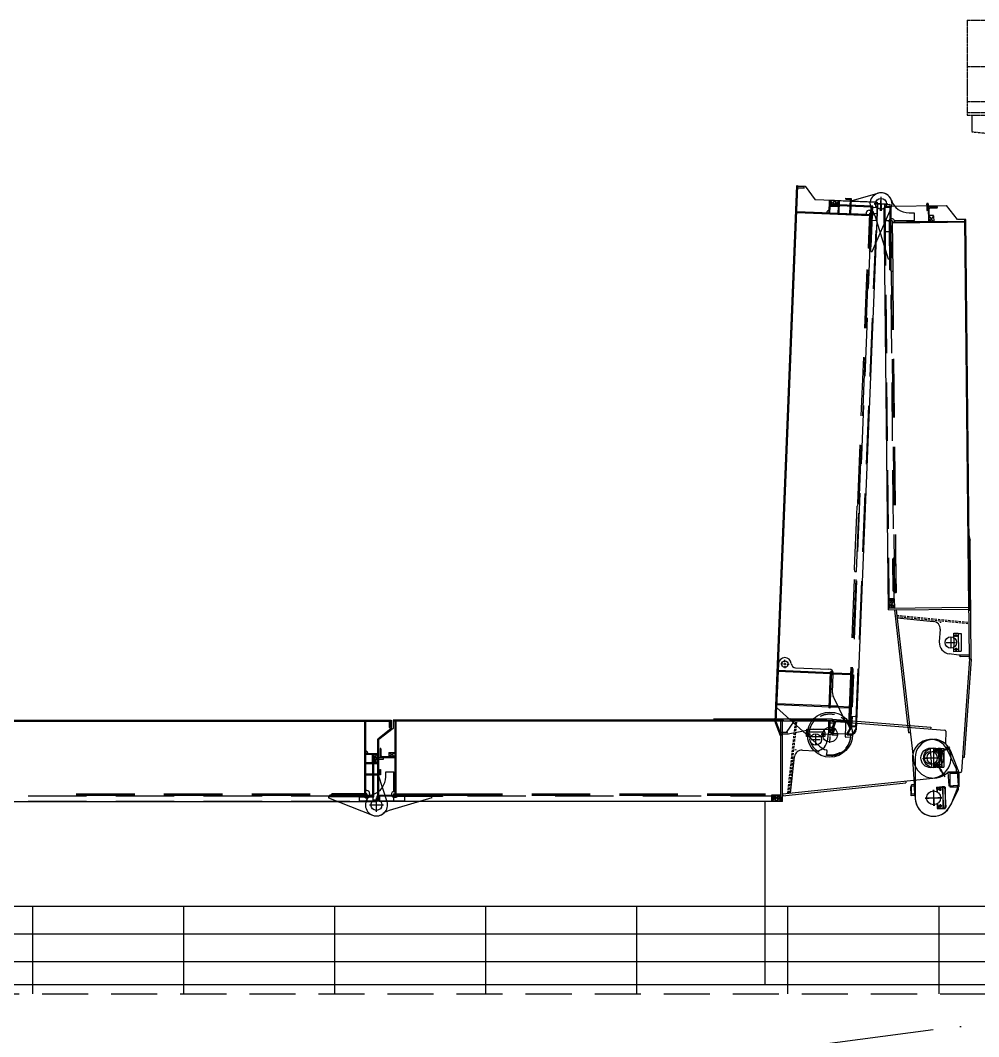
# Model space of a CAD drawing. Header units: millimetres. Extents: x -1838618 to -1600818, y -1770412 to -1553248.
# Drawn here: x -1784992 to -1774585, y -1648711 to -1637676 of the extents above; entities that cross this region are included whole.
import ezdxf

# ---------------------------------------------------------------- set-up
doc = ezdxf.new("R2010")
doc.units = ezdxf.units.MM
doc.header["$LTSCALE"] = 100
for name, pattern in [('$3$CENTER2', [28.575, 19.05, -3.175, 3.175, -3.175]), ('018SV$0$CENTER2', [28.575, 19.05, -3.175, 3.175, -3.175]), ('ACAD_ISO04W100', [30, 24, -3, 0, -3]), ('CENTER2', [28.575, 19.05, -3.175, 3.175, -3.175]), ('DASHED', [0.75, 0.5, -0.25]), ('DASHED2', [0.375, 0.25, -0.125]), ('P2-1 SIDE$0$DASHED2', [9.525, 6.35, -3.175]), ('P2-1 SIDE$0$PHANTOM', [63.5, 31.75, -6.35, 6.35, -6.35, 6.35, -6.35]), ('P2-2 SIDE$0$CENTER2', [28.575, 19.05, -3.175, 3.175, -3.175]), ('P2-2 SIDE$0$DASHED2', [9.525, 6.35, -3.175]), ('P2-2 SIDE$0$PHANTOM', [63.5, 31.75, -6.35, 6.35, -6.35, 6.35, -6.35]), ('PHANTOM', [2.5, 1.25, -0.25, 0.25, -0.25, 0.25, -0.25])]:
    doc.linetypes.add(name, pattern=pattern)
for name, color, linetype in [('$3$K1-CEN', 1, '$3$CENTER2'), ('018SV$0$K1-CEN', 1, '018SV$0$CENTER2'), ('bt', 7, 'Continuous'), ('K1-CEN', 1, 'CENTER2'), ('K1-DASH', 2, 'DASHED2'), ('K1-DIM', 1, 'Continuous'), ('P2-1 SIDE$0$HATCH', 42, 'Continuous'), ('P2-1 SIDE$0$K1-COMP_L', 140, 'P2-1 SIDE$0$PHANTOM'), ('P2-1 SIDE$0$K1-DASH', 2, 'P2-1 SIDE$0$DASHED2'), ('P2-1 SIDE$0$K1-DIM', 1, 'Continuous'), ('P2-2 SIDE$0$HATCH', 42, 'Continuous'), ('P2-2 SIDE$0$K1-CEN', 1, 'P2-2 SIDE$0$CENTER2'), ('P2-2 SIDE$0$K1-COMP_L', 140, 'P2-2 SIDE$0$PHANTOM'), ('P2-2 SIDE$0$K1-DASH', 2, 'P2-2 SIDE$0$DASHED2'), ('P2-2 SIDE$0$K1-DIM', 1, 'Continuous'), ('P2-2 SIDE$0$POSITION', 1, 'Continuous')]:
    doc.layers.add(name, color=color, linetype=linetype)
doc.layers.add('Phantom', color=7, linetype='PHANTOM', lineweight=25)

# ---------------------------------------------------------------- blocks, each defined once
blk = doc.blocks.new('A$C271625B8')
at = {"layer": 'Phantom', "color": 31, "ltscale": 0.02}
for p, q in [((2606, 10569), (2040, 10569)), ((2606, 10569), (2606, 9539)), ((2606, 10069), (2040, 10069)), ((2606, 9689), (2046, 9689)), ((2606, 9569), (-2594, 9569)), ((2606, 9539), (-2594, 9539)), ((2556, 9539), (2556, 9359)), ((2556, 9359), (1436, 9248))]:
    blk.add_line(p, q, dxfattribs=at)
blk = doc.blocks.new('A$C76446EFD')
at = {"layer": '$3$K1-CEN', "color": 136}
for p, q in [((10055, 8501), (10062, 8651)), ((10058, 8651), (10059, 8501)), ((10133, 8573), (9984, 8579)), ((9984, 8576), (10134, 8577)), ((4580, 1976), (4580, 2126)), ((4580, 1976), (4580, 2126)), ((4505, 2051), (4655, 2051)), ((4505, 2051), (4655, 2051))]:
    blk.add_line(p, q, dxfattribs=at)
at = {"color": 136}
for p, q in [((8909, 2950), (9146, 8774)), ((8919, 2950), (9156, 8773)), ((9146, 8774), (9156, 8773)), ((9156, 8773), (9236, 8770)), ((9236, 8770), (9345, 8620)), ((10004, 8594), (9345, 8620)), ((9727, 8609), (9721, 8470)), ((9729, 8470), (9735, 8608)), ((9735, 8608), (10025, 8692)), ((9500, 8506), (9499, 8476)), ((9791, 2867), (10023, 8573)), ((9931, 8506), (9951, 8506)), ((9949, 8476), (9952, 8541)), ((9952, 8541), (10015, 8538)), ((9962, 8060), (10168, 8528)), ((10139, 4167), (10094, 8532)), ((10114, 8552), (10769, 8559)), ((10890, 8405), (10769, 8559)), ((9334, 8486), (9934, 8461)), ((9334, 8486), (9334, 8476)), ((9334, 8476), (9933, 8451)), ((9469, 8477), (9499, 8476)), ((9729, 8470), (9899, 8463)), ((9899, 8478), (9899, 8463)), ((9934, 8476), (9919, 8097)), ((9948, 8446), (9933, 8076)), ((9934, 8476), (9949, 8476)), ((9949, 8476), (9934, 8096)), ((9937, 8476), (9949, 8476)), ((9947, 8060), (9963, 8449)), ((9949, 8476), (10019, 8473)), ((9949, 8461), (9964, 8460)), ((9964, 8460), (9949, 8110)), ((10140, 7977), (9998, 8437)), ((10165, 8392), (10095, 8392)), ((10145, 8392), (10146, 8362)), ((10185, 8413), (10165, 8412)), ((10180, 8393), (10165, 8392)), ((10171, 7844), (10165, 8392)), ((10180, 8393), (10186, 7845)), ((10420, 8395), (10205, 8393)), ((10205, 8393), (10206, 8378)), ((10363, 8479), (10420, 8480)), ((10420, 8395), (10406, 8380)), ((10420, 8480), (10420, 8395)), ((10580, 8446), (10581, 8382)), ((10627, 8449), (10583, 8449)), ((10630, 8446), (10631, 8382)), ((10970, 8406), (10890, 8405)), ((11013, 4196), (10970, 8406)), ((10980, 8406), (10970, 8406)), ((11024, 4166), (10980, 8406)), ((10156, 7859), (10151, 8377)), ((10166, 8377), (10151, 8377)), ((10155, 7977), (10151, 8349)), ((10166, 8342), (10169, 7992)), ((10781, 8384), (10181, 8378)), ((10781, 8374), (10181, 8368)), ((10406, 8380), (10206, 8378)), ((10628, 8379), (10584, 8379)), ((10781, 8384), (10781, 8374)), ((9934, 8096), (9919, 8097)), ((9947, 8060), (9933, 8076)), ((9935, 8111), (9949, 8110)), ((9947, 8060), (9962, 8060)), ((10140, 7977), (10155, 7977)), ((10155, 7977), (10169, 7992)), ((10156, 7859), (10171, 7859)), ((10171, 7859), (10156, 7859)), ((10171, 7844), (10186, 7845)), ((11007, 4968), (11005, 4968)), ((11007, 4968), (11005, 4968)), ((11007, 4966), (11005, 4966)), ((11005, 4966), (11007, 4966)), ((11019, 3636), (11005, 4966)), ((11007, 4968), (11015, 4973)), ((11007, 4968), (11013, 4971)), ((11007, 4966), (11015, 4961)), ((11015, 4961), (11026, 4926)), ((11039, 3635), (11026, 4926)), ((10188, 4722), (10203, 4723)), ((10203, 4723), (10188, 4722)), ((10191, 4372), (10188, 4722)), ((10207, 4358), (10203, 4738)), ((10203, 4738), (10218, 4738)), ((10218, 4738), (10222, 4358)), ((10191, 4372), (10206, 4373)), ((10206, 4373), (10191, 4372)), ((10207, 4358), (10222, 4358)), ((10138, 4187), (11013, 4196)), ((10207, 4288), (10144, 4287)), ((10155, 4279), (10188, 4279)), ((10200, 4269), (10200, 4198)), ((10208, 4188), (10207, 4288)), ((10139, 4167), (11014, 4176)), ((10224, 4168), (10204, 4166)), ((10204, 4166), (10357, 2832)), ((10224, 4168), (10411, 2536)), ((11014, 4166), (11024, 4166)), ((10234, 4080), (10628, 4042)), ((10705, 4035), (10699, 4035)), ((10705, 4035), (10704, 4027)), ((10700, 3958), (10692, 3821)), ((10904, 3675), (10799, 3690)), ((10919, 3675), (10904, 3675)), ((11019, 3676), (10919, 3675)), ((10919, 3660), (10919, 3675)), ((11019, 3661), (10919, 3660)), ((8945, 3582), (8925, 3108)), ((9132, 3540), (9493, 3525)), ((11019, 3636), (10932, 2412)), ((11039, 3634), (10963, 2565)), ((11019, 3636), (11039, 3635)), ((9532, 3268), (9541, 3473)), ((9541, 3485), (9731, 3477)), ((9541, 3473), (9731, 3465)), ((9732, 3492), (9715, 3089)), ((9747, 3492), (9730, 3088)), ((9732, 3492), (9747, 3492)), ((9746, 3465), (9761, 3464)), ((9761, 3464), (9746, 3115)), ((9542, 3221), (9668, 2960)), ((8925, 3108), (9390, 2688)), ((9590, 3121), (9716, 3116)), ((9596, 3109), (9716, 3104)), ((9731, 3115), (9746, 3115)), ((9532, 2981), (8240, 2981)), ((9530, 2961), (9532, 2981)), ((9532, 2981), (10600, 2894)), ((9730, 3088), (9715, 3089)), ((-1088, 2971), (4740, 2971)), ((-1088, 2961), (4740, 2961)), ((4740, 2881), (4595, 2766)), ((4760, 2881), (4605, 2761)), ((4740, 2971), (4740, 2961)), ((4740, 2961), (4740, 2881)), ((9000, 2971), (4760, 2971)), ((4760, 2971), (4760, 2961)), ((8970, 2961), (4760, 2961)), ((4760, 2961), (4760, 2881)), ((9530, 2961), (8200, 2961)), ((8919, 2950), (8909, 2950)), ((8919, 2950), (8910, 2946)), ((8910, 2946), (8964, 2804)), ((8919, 2950), (8973, 2808)), ((8970, 2086), (8970, 2961)), ((8990, 2086), (8990, 2961)), ((9000, 2961), (9000, 2971)), ((9331, 2874), (9049, 2820)), ((9511, 2867), (9331, 2874)), ((9490, 2961), (9490, 2861)), ((9497, 2934), (9495, 2895)), ((9527, 2888), (9500, 2889)), ((9505, 2961), (9505, 2861)), ((9530, 2961), (10753, 2862)), ((9673, 2791), (9678, 2912)), ((9723, 2912), (9711, 2913)), ((9723, 2912), (9793, 2909)), ((10600, 2894), (10598, 2874)), ((4450, 2771), (4450, 2171)), ((4460, 2771), (4450, 2771)), ((4460, 2771), (4460, 2171)), ((4595, 2106), (4595, 2766)), ((4605, 2106), (4605, 2761)), ((4780, 2771), (4780, 2171)), ((4780, 2771), (4790, 2771)), ((4790, 2771), (4790, 2171)), ((8973, 2808), (8964, 2804)), ((8968, 2823), (9049, 2820)), ((9490, 2846), (9473, 2741)), ((9505, 2861), (9490, 2861)), ((9490, 2861), (9490, 2846)), ((9515, 2834), (9516, 2862)), ((9520, 2828), (9739, 2820)), ((9726, 2784), (9678, 2786)), ((10377, 2834), (10357, 2832)), ((10762, 2852), (10761, 2722)), ((9128, 2651), (9127, 2645)), ((9128, 2651), (9136, 2650)), ((10628, 2663), (10678, 2667)), ((10628, 2663), (10631, 2624)), ((10665, 2662), (10715, 2662)), ((10665, 2662), (10665, 2623)), ((10678, 2667), (10705, 2668)), ((10678, 2667), (10692, 2467)), ((10705, 2668), (10718, 2469)), ((10715, 2662), (10715, 2462)), ((10715, 2662), (10742, 2662)), ((10742, 2662), (10742, 2462)), ((4457, 2636), (4457, 2606)), ((4487, 2606), (4457, 2606)), ((4713, 2618), (4713, 2574)), ((4716, 2621), (4780, 2621)), ((4716, 2571), (4780, 2571)), ((4783, 2618), (4783, 2574)), ((9077, 2180), (9120, 2574)), ((9205, 2646), (9341, 2636)), ((9472, 2643), (9467, 2596)), ((9472, 2590), (9523, 2588)), ((10400, 2547), (10430, 2113)), ((10430, 2562), (10430, 2127)), ((10874, 2445), (10782, 2645)), ((10895, 2427), (10817, 2633)), ((10963, 2565), (10943, 2567)), ((10639, 2502), (10642, 2464)), ((10642, 2464), (10692, 2467)), ((10665, 2501), (10665, 2462)), ((10665, 2462), (10715, 2462)), ((10692, 2467), (10718, 2469)), ((10715, 2462), (10742, 2462)), ((10874, 2445), (10876, 2415)), ((4599, 2384), (4460, 2384)), ((4460, 2376), (4460, 2206)), ((4460, 2376), (4598, 2376)), ((4598, 2376), (4694, 2089)), ((4680, 2411), (4765, 2411)), ((4680, 2355), (4680, 2411)), ((4765, 2411), (4765, 2196)), ((4765, 2411), (4780, 2396)), ((4780, 2396), (4780, 2196)), ((8990, 2171), (10623, 2342)), ((10786, 2408), (10876, 2415)), ((10786, 2408), (10886, 2415)), ((10786, 2408), (10796, 2259)), ((10922, 2402), (10793, 2402)), ((10805, 2397), (10805, 2247)), ((10805, 2397), (10895, 2397)), ((10805, 2397), (10905, 2397)), ((10886, 2415), (10896, 2266)), ((10895, 2427), (10895, 2397)), ((10905, 2397), (10905, 2247)), ((8992, 2151), (10327, 2291)), ((10325, 2311), (10327, 2291)), ((10421, 2253), (10381, 2250)), ((10388, 2150), (10381, 2250)), ((10430, 2267), (10390, 2267)), ((10390, 2167), (10390, 2267)), ((10428, 2153), (10421, 2253)), ((10430, 2167), (10430, 2267)), ((10662, 2245), (10722, 2249)), ((10662, 2245), (10665, 2194)), ((10670, 2242), (10730, 2242)), ((10670, 2242), (10670, 2191)), ((10722, 2249), (10749, 2251)), ((10722, 2249), (10738, 2019)), ((10722, 2249), (10738, 2019)), ((10730, 2242), (10757, 2242)), ((10730, 2242), (10730, 2012)), ((10730, 2242), (10730, 2012)), ((10749, 2251), (10764, 2021)), ((10757, 2242), (10757, 2012)), ((10796, 2259), (10896, 2266)), ((10796, 2259), (10886, 2265)), ((10805, 2247), (10895, 2247)), ((10805, 2247), (10905, 2247)), ((10895, 2217), (10810, 2041)), ((10888, 2235), (10816, 2053)), ((10886, 2265), (10888, 2235)), ((10895, 2247), (10895, 2217)), ((4060, 2141), (4075, 2156)), ((4060, 2141), (4060, 2126)), ((4060, 2141), (4449, 2141)), ((4060, 2126), (4536, 1939)), ((4445, 2156), (4075, 2156)), ((4095, 2156), (4095, 2171)), ((4475, 2171), (4095, 2171)), ((4475, 2156), (4095, 2156)), ((4110, 2156), (4110, 2141)), ((4460, 2141), (4110, 2141)), ((4475, 2206), (4460, 2206)), ((4460, 2156), (4460, 2141)), ((4475, 2171), (4475, 2156)), ((4475, 2168), (4475, 2156)), ((4475, 2156), (4475, 2086)), ((4475, 2156), (4540, 2156)), ((4505, 2176), (4505, 2156)), ((4540, 2156), (4540, 2093)), ((5180, 2126), (4719, 1989)), ((4745, 2176), (4745, 2156)), ((4765, 2196), (4780, 2196)), ((4765, 2171), (4765, 2156)), ((4765, 2171), (5313, 2171)), ((4765, 2156), (4765, 2086)), ((5313, 2156), (4765, 2156)), ((4765, 2136), (4795, 2136)), ((4780, 2156), (4780, 2141)), ((5298, 2141), (4780, 2141)), ((5180, 2141), (4808, 2141)), ((4815, 2156), (5165, 2156)), ((5180, 2141), (5165, 2156)), ((5180, 2126), (5180, 2141)), ((5298, 2141), (5298, 2156)), ((5298, 2156), (5298, 2141)), ((5313, 2156), (5313, 2171)), ((8970, 2156), (8870, 2156)), ((8870, 2156), (8870, 2093)), ((8878, 2104), (8878, 2137)), ((8889, 2148), (8959, 2148)), ((8990, 2171), (8992, 2151)), ((10428, 2153), (10388, 2150)), ((10430, 2167), (10390, 2167)), ((-1135, 2086), (4575, 2086)), ((8990, 2086), (4625, 2086)), ((10670, 2063), (10670, 2012)), ((10670, 2012), (10730, 2012)), ((10674, 2066), (10678, 2015)), ((10678, 2015), (10738, 2019)), ((10730, 2012), (10757, 2012)), ((10738, 2019), (10764, 2021))]:
    blk.add_line(p, q, dxfattribs=at)
for centre, radius in [((10059, 8576), 60), ((10059, 8576), 60), ((10817, 3814), 62.5), ((9015, 3580), 35), ((9015, 3580), 35), ((9504, 2814), 245), ((9504, 2814), 81), ((9350, 2761), 62.5), ((10600, 2561), 107), ((10630, 2562), 107), ((10655, 2640), 10), ((10600, 2561), 70.5), ((10630, 2562), 70.5), ((10690, 2637), 10), ((10665, 2490), 10), ((10690, 2487), 10), ((10694, 2222), 10), ((10700, 2217), 10), ((4580, 2051), 60), ((4580, 2051), 60), ((10630, 2127), 75.5), ((10630, 2127), 75.5), ((10700, 2037), 10), ((10706, 2042), 10)]:
    blk.add_circle(centre, radius, dxfattribs=at)
for centre, radius, start, end in [((10059, 8576), 120, 18.7955, 218.2005), ((10059, 8576), 120, 336.2613, 106.135), ((10361, 8679), 200, 198.7955, 270.5855), ((9499, 8476), 30, 87.6717, 177.6717), ((9929, 8477), 30, 87.6717, 177.6717), ((9949, 8476), 30, 267.6717, 87.6717), ((9807, 8378), 200, 17.0876, 38.2005), ((10003, 8574), 20, 357.6717, 87.6717), ((10114, 8532), 20, 90.5855, 180.5855), ((10165, 8392), 20, 90.5855, 180.5855), ((10185, 8393), 20, 0.5855, 90.5855), ((10583, 8446), 3, 90.5855, 180.5855), ((10627, 8446), 3, 0.5855, 90.5855), ((10166, 8362), 20, 180.5855, 270.5855), ((10584, 8382), 3, 180.5855, 270.5855), ((10628, 8382), 3, 270.5855, 0.5855), ((10155, 4290), 11, 196.4121, 270.5855), ((10189, 4268), 11, 0.5855, 90.5855), ((10211, 4198), 11, 180.5855, 254.7589), ((10621, 3963), 80, 356.6439, 84.4589), ((10817, 3814), 125, 176.6439, 261.5967), ((9015, 3580), 70, 4.8525, 177.6717), ((9134, 3590), 50, 184.8525, 267.6717), ((9491, 3475), 50, 357.6717, 87.6717), ((9632, 3264), 100, 177.6717, 205.7442), ((9500, 2894), 5, 177.6717, 267.6717), ((9578, 2916), 100, 357.6717, 25.7442), ((9511, 2862), 5, 357.6717, 87.6717), ((9520, 2833), 5, 177.6717, 267.6717), ((9504, 2814), 230, 288.0359, 351.0361), ((9678, 2791), 5, 177.6717, 267.6717), ((9726, 2779), 5, 351.0361, 87.6717), ((9741, 2870), 50, 267.6717, 357.6717), ((10600, 2561), 200, 24.6998, 183.9546), ((10630, 2562), 200, 20.7452, 180), ((10752, 2852), 10, 359.4844, 85.3595), ((9350, 2761), 125, 266.0584, 351.0111), ((9504, 2814), 170, 227.8926, 257.8773), ((10600, 2561), 220, 276.0451, 40.0929), ((10791, 2722), 30, 179.4844, 220.0929), ((4457, 2606), 30, 0, 90), ((4716, 2618), 3, 90, 180), ((4716, 2574), 3, 180, 270), ((4780, 2618), 3, 0, 90), ((4780, 2574), 3, 270, 0), ((9199, 2566), 80, 86.0584, 173.8734), ((9472, 2595), 5, 174.1441, 267.6717), ((9467, 2643), 5, 354.1441, 77.8773), ((9529, 2738), 150, 267.6717, 288.0359), ((10630, 2562), 220, 186.6306, 310.6784), ((4480, 2355), 200, 288.21, 0), ((10793, 2372), 30, 90.0699, 130.6784), ((10922, 2412), 10, 270.0699, 355.9451), ((4475, 2156), 30, 180, 0), ((4580, 2051), 120, 108.21, 307.615), ((4475, 2176), 30, 0, 90), ((4575, 2106), 20, 270, 0), ((4625, 2106), 20, 180, 270), ((4765, 2176), 20, 90, 180), ((4765, 2156), 20, 180, 270), ((4795, 2156), 20, 270, 0), ((8867, 2104), 11, 285.8266, 0), ((8889, 2137), 11, 90, 180), ((8959, 2159), 11, 270, 344.1734), ((10630, 2127), 200, 180, 334.3713), ((10630, 2127), 200, 183.9546, 338.3259), ((4580, 2051), 120, 248.5896, 18.4633), ((4775, 1798), 200, 106.502, 127.615)]:
    blk.add_arc(centre, radius, start, end, dxfattribs=at)
blk.add_open_spline([(11015, 4973), (11016, 4971), (11019, 4967), (11016, 4963), (11015, 4961)], degree=3, knots=[0, 0, 0, 0, 4.406257, 9.373025, 9.373025, 9.373025, 9.373025], dxfattribs=at)
at = {"layer": '018SV$0$K1-CEN', "color": 136, "ltscale": 0.1}
for p, q in [((10676, 2605), (10808, 2681)), ((10674, 2486), (10752, 2355))]:
    blk.add_line(p, q, dxfattribs=at)
at = {"layer": 'K1-CEN', "color": 136, "ltscale": 0.25}
for p, q in [((10594, 2655), (10606, 2467)), ((10630, 2656), (10630, 2468)), ((10510, 2555), (10690, 2567)), ((10540, 2562), (10720, 2562)), ((10624, 2215), (10636, 2039)), ((10630, 2215), (10630, 2039)), ((10540, 2121), (10720, 2133)), ((10540, 2127), (10720, 2127))]:
    blk.add_line(p, q, dxfattribs=at)
at = {"layer": 'K1-CEN', "color": 136}
for p, q in [((10656, 2625), (10654, 2655)), ((10690, 2622), (10690, 2652)), ((10639, 2639), (10670, 2641)), ((10675, 2637), (10705, 2637)), ((10650, 2489), (10680, 2491)), ((10666, 2475), (10664, 2506)), ((10675, 2487), (10705, 2487)), ((10690, 2472), (10690, 2502)), ((10678, 2221), (10709, 2223)), ((10685, 2217), (10715, 2217)), ((10693, 2237), (10695, 2206)), ((10700, 2232), (10700, 2202)), ((10685, 2037), (10715, 2037)), ((10691, 2041), (10721, 2043)), ((10700, 2022), (10700, 2052)), ((10707, 2027), (10705, 2057))]:
    blk.add_line(p, q, dxfattribs=at)
at = {"layer": 'K1-DASH', "color": 136}
for p, q in [((10230, 4111), (11015, 4035)), ((10232, 4096), (11015, 4020)), ((9047, 2177), (9131, 2961)), ((9062, 2179), (9146, 2961)), ((10690, 2618), (10778, 2669)), ((10695, 2610), (10782, 2661)), ((10774, 2676), (10784, 2681)), ((10786, 2654), (10774, 2676)), ((10786, 2654), (10797, 2660)), ((10680, 2467), (10732, 2380)), ((10688, 2472), (10739, 2385)), ((10725, 2376), (10746, 2389)), ((10725, 2376), (10731, 2366)), ((10746, 2389), (10752, 2379))]:
    blk.add_line(p, q, dxfattribs=at)
at = {"layer": 'K1-DIM', "color": 136}
for p, q in [((10165, 4279), (10149, 4283)), ((10149, 4281), (10149, 4283)), ((10149, 4270), (10155, 4272)), ((10150, 4197), (10156, 4194)), ((10152, 4277), (10155, 4276)), ((10165, 4279), (10189, 4279)), ((10168, 4267), (10178, 4269)), ((10168, 4199), (10178, 4198)), ((10189, 4279), (10200, 4270)), ((10190, 4259), (10190, 4250)), ((10190, 4206), (10190, 4216)), ((10200, 4198), (10190, 4187)), ((10200, 4270), (10200, 4198)), ((10166, 4187), (10150, 4184)), ((10150, 4185), (10150, 4184)), ((10153, 4189), (10156, 4190)), ((10190, 4187), (10166, 4187)), ((8878, 2114), (8874, 2098)), ((8876, 2098), (8874, 2098)), ((8878, 2138), (8888, 2148)), ((8878, 2114), (8878, 2138)), ((8880, 2101), (8881, 2104)), ((8888, 2097), (8885, 2104)), ((8888, 2148), (8960, 2148)), ((8890, 2116), (8888, 2126)), ((8898, 2138), (8907, 2138)), ((8951, 2138), (8941, 2138)), ((8958, 2116), (8960, 2126)), ((8960, 2148), (8970, 2138)), ((8960, 2097), (8963, 2104)), ((8968, 2101), (8967, 2104)), ((8970, 2138), (8970, 2114)), ((8970, 2114), (8973, 2098)), ((8972, 2098), (8973, 2098))]:
    blk.add_line(p, q, dxfattribs=at)
for centre, radius, start, end in [((10381, 4235), 236, 172.2848, 188.8862), ((10150, 4267), 3, 109.2732, 172.5207), ((10151, 4199), 3, 188.6503, 251.8978), ((10153, 4281), 4, 180.5855, 251.8978), ((10154, 4274), 2.5, 289.2732, 71.8978), ((10221, 4234), 65, 170.6573, 190.5137), ((10155, 4192), 2.5, 289.2732, 71.8978), ((10164, 4243), 7, 22.2754, 170.6573), ((10164, 4223), 7, 190.5137, 338.8956), ((10168, 4263), 4.42, 95.184, 264.7923), ((10169, 4204), 4.42, 96.3787, 265.987), ((10164, 4241), 17.5, 24.2256, 78.7577), ((10164, 4225), 17.5, 282.4133, 336.9454), ((10184, 4252), 15, 202.2754, 245.6172), ((10185, 4215), 15, 115.5539, 158.8956), ((10180, 4259), 10, 0.5855, 101.3405), ((10176, 4233), 5, 295.5539, 65.6172), ((10181, 4207), 9.36, 255.0154, 359.4291), ((10185, 4250), 5, 204.2256, 0.5855), ((10185, 4216), 5, 0.5855, 156.9454), ((10154, 4185), 4, 109.2732, 180.5855), ((8876, 2102), 4, 270, 341.3123), ((8883, 2103), 2.5, 18.6877, 161.3123), ((8898, 2128), 10, 90, 190.7549), ((8890, 2098), 3, 198.6877, 261.9352), ((8894, 2116), 4.42, 184.5985, 354.2068), ((8916, 2112), 17.5, 113.6401, 168.1722), ((8907, 2133), 5, 293.6401, 90), ((8914, 2112), 7, 111.6899, 260.0718), ((8906, 2132), 15, 291.6899, 335.0316), ((8924, 2169), 65, 260.0718, 279.9282), ((8924, 2124), 5, 24.9684, 155.0316), ((8942, 2132), 15, 204.9684, 248.3101), ((8934, 2112), 7, 279.9282, 68.3101), ((8941, 2133), 5, 90, 246.3599), ((8932, 2112), 17.5, 11.8278, 66.3599), ((8954, 2116), 4.42, 185.7932, 355.4015), ((8951, 2129), 9.36, 344.4299, 88.8436), ((8958, 2098), 3, 278.0648, 341.3123), ((8965, 2103), 2.5, 18.6877, 161.3123), ((8972, 2102), 4, 198.6877, 270), ((8924, 2329), 236, 261.6993, 278.3007)]:
    blk.add_arc(centre, radius, start, end, dxfattribs=at)
at = {"layer": 'P2-1 SIDE$0$HATCH', "color": 136}
for points in [[(10164, 7859), (10171, 7859), (10171, 7852)], [(10196, 4723), (10203, 4723), (10203, 4730)], [(10199, 4373), (10206, 4373), (10207, 4366)], [(5298, 2149), (5298, 2156), (5305, 2156)]]:
    blk.add_solid(points, dxfattribs=at)
at = {"layer": 'P2-1 SIDE$0$K1-COMP_L', "color": 136}
for p, q in [((10556, 8573), (10556, 8505)), ((10556, 8565), (10572, 8566)), ((10556, 8505), (10572, 8506)), ((10572, 8574), (10572, 8506)), ((4588, 2564), (4656, 2564)), ((4588, 2548), (4656, 2548)), ((4596, 2548), (4596, 2564)), ((4656, 2548), (4656, 2564))]:
    blk.add_line(p, q, dxfattribs=at)
for centre, start, end in [((10564, 8574), 0.5855, 180.5855), ((10564, 8574), 180.5855, 0.5855), ((4588, 2556), 90, 270), ((4588, 2556), 270, 90)]:
    blk.add_arc(centre, 8, start, end, dxfattribs=at)
at = {"layer": 'P2-1 SIDE$0$K1-DASH', "color": 136}
for p, q in [((10101, 8542), (10144, 4287)), ((10101, 8542), (10164, 8542)), ((10156, 8542), (10199, 4288)), ((10164, 8542), (10165, 8392)), ((10672, 8543), (10572, 8542)), ((10572, 8542), (10574, 8382)), ((10572, 8542), (10573, 8388)), ((10583, 8392), (10582, 8522)), ((10592, 8532), (10662, 8533)), ((10971, 8386), (10181, 8378)), ((10971, 8376), (10181, 8368)), ((10171, 7844), (10208, 4188)), ((10186, 7845), (10223, 4188)), ((10848, 3914), (10898, 3915)), ((10849, 3859), (10848, 3914)), ((10862, 3889), (10868, 3899)), ((10868, 3879), (10862, 3889)), ((10883, 3890), (10863, 3889)), ((10868, 3899), (10879, 3899)), ((10868, 3889), (10878, 3889)), ((10879, 3879), (10868, 3879)), ((10873, 3899), (10874, 3879)), ((10873, 3894), (10873, 3884)), ((10879, 3899), (10885, 3890)), ((10885, 3890), (10879, 3879)), ((10898, 3915), (10900, 3715)), ((10898, 3910), (10928, 3910)), ((10928, 3910), (10930, 3720)), ((10849, 3859), (10850, 3769)), ((10850, 3714), (10850, 3769)), ((10900, 3715), (10850, 3714)), ((10869, 3749), (10863, 3739)), ((10863, 3739), (10869, 3729)), ((10885, 3740), (10865, 3739)), ((10881, 3749), (10869, 3749)), ((10869, 3729), (10881, 3729)), ((10870, 3739), (10880, 3739)), ((10875, 3749), (10875, 3729)), ((10875, 3744), (10875, 3734)), ((10887, 3740), (10881, 3749)), ((10881, 3729), (10887, 3740)), ((10900, 3720), (10930, 3720)), ((4780, 2961), (4780, 2171)), ((4790, 2961), (4790, 2171)), ((9255, 2873), (9445, 2873)), ((9255, 2843), (9255, 2873)), ((9445, 2843), (9445, 2873)), ((9250, 2843), (9450, 2843)), ((9250, 2793), (9250, 2843)), ((9305, 2793), (9250, 2793)), ((9265, 2824), (9275, 2830)), ((9265, 2812), (9265, 2824)), ((9265, 2818), (9285, 2818)), ((9275, 2806), (9265, 2812)), ((9270, 2818), (9280, 2818)), ((9275, 2830), (9285, 2824)), ((9275, 2828), (9275, 2808)), ((9275, 2813), (9275, 2823)), ((9285, 2812), (9275, 2806)), ((9285, 2824), (9285, 2812)), ((9305, 2793), (9395, 2793)), ((9450, 2793), (9395, 2793)), ((9425, 2830), (9415, 2824)), ((9415, 2824), (9415, 2812)), ((9415, 2818), (9435, 2818)), ((9415, 2812), (9425, 2806)), ((9420, 2818), (9430, 2818)), ((9435, 2824), (9425, 2830)), ((9425, 2828), (9425, 2808)), ((9425, 2813), (9425, 2823)), ((9425, 2806), (9435, 2812)), ((9435, 2812), (9435, 2824)), ((9450, 2843), (9450, 2793)), ((4620, 2664), (4620, 2564)), ((4630, 2584), (4630, 2654)), ((4620, 2564), (4780, 2564)), ((4620, 2564), (4774, 2564)), ((4770, 2574), (4640, 2574)), ((4615, 2093), (4615, 2156)), ((4615, 2156), (4765, 2156)), ((4615, 2148), (8870, 2148)), ((5313, 2171), (8970, 2171)), ((5313, 2156), (8970, 2156)), ((4615, 2093), (8870, 2093))]:
    blk.add_line(p, q, dxfattribs=at)
for centre in [(10873, 3889), (10873, 3889), (10873, 3889), (10875, 3739), (10875, 3739), (10875, 3739), (9275, 2818), (9275, 2818), (9275, 2818), (9425, 2818), (9425, 2818), (9425, 2818)]:
    blk.add_circle(centre, 10, dxfattribs=at)
for centre, start, end in [((10592, 8522), 90.5855, 180.5855), ((10662, 8543), 270.5855, 0.5855), ((10573, 8392), 270.5855, 0.5855), ((4620, 2654), 0, 90), ((4640, 2584), 180, 270), ((4770, 2564), 0, 90)]:
    blk.add_arc(centre, 10, start, end, dxfattribs=at)
at = {"layer": 'P2-1 SIDE$0$K1-DIM', "color": 136}
for p, q in [((10058, 8626), (10059, 8526)), ((10009, 8576), (10109, 8577)), ((10101, 8571), (10156, 8572)), ((10104, 8271), (10101, 8571)), ((10156, 8572), (10159, 8272)), ((10549, 8573), (10579, 8574)), ((10563, 8589), (10564, 8559)), ((10630, 8380), (10581, 8448)), ((10629, 8448), (10581, 8380)), ((10159, 8272), (10104, 8271)), ((10817, 3864), (10818, 3764)), ((10767, 3813), (10867, 3814)), ((9300, 2761), (9400, 2761)), ((9350, 2711), (9350, 2811)), ((4573, 2556), (4603, 2556)), ((4588, 2541), (4588, 2571)), ((4782, 2620), (4714, 2572)), ((4714, 2620), (4782, 2572)), ((4580, 2001), (4580, 2101)), ((4586, 2093), (4586, 2148)), ((4586, 2148), (4886, 2148)), ((4886, 2148), (4886, 2093)), ((4530, 2051), (4630, 2051)), ((4886, 2093), (4586, 2093))]:
    blk.add_line(p, q, dxfattribs=at)
at = {"layer": 'P2-2 SIDE$0$HATCH', "color": 136}
for points in [[(9956, 8460), (9949, 8461), (9949, 8468)], [(9942, 8111), (9935, 8111), (9934, 8104)], [(9753, 3465), (9746, 3465), (9746, 3472)], [(9738, 3115), (9731, 3115), (9731, 3108)], [(4110, 2149), (4110, 2156), (4103, 2156)], [(4460, 2149), (4460, 2156), (4467, 2156)]]:
    blk.add_solid(points, dxfattribs=at)
at = {"layer": 'P2-2 SIDE$0$K1-CEN', "color": 136}
for p, q in [((8995, 3580), (8970, 3581)), ((9025, 3579), (9005, 3580)), ((9014, 3560), (9013, 3535)), ((9015, 3590), (9014, 3570)), ((9015, 3600), (9016, 3625)), ((9035, 3579), (9060, 3578)), ((9505, 2834), (9508, 2904)), ((9484, 2815), (9414, 2818)), ((9514, 2814), (9494, 2815)), ((9503, 2794), (9500, 2724)), ((9504, 2824), (9504, 2804)), ((9539, 2821), (9519, 2821)), ((9524, 2813), (9594, 2810)), ((9529, 2811), (9530, 2831))]:
    blk.add_line(p, q, dxfattribs=at)
at = {"layer": 'P2-2 SIDE$0$K1-COMP_L', "color": 136}
for p, q in [((9495, 8479), (9501, 8614)), ((9501, 8614), (9509, 8614)), ((9503, 8479), (9509, 8614)), ((9595, 8475), (9600, 8610)), ((9600, 8610), (9608, 8610)), ((9603, 8475), (9608, 8610)), ((9677, 8629), (9678, 8637)), ((9677, 8629), (9722, 8627)), ((9677, 8629), (9722, 8627)), ((9678, 8637), (9736, 8635)), ((9721, 8470), (9727, 8622)), ((9736, 8635), (9729, 8470)), ((9506, 8559), (9598, 8555)), ((9506, 8551), (9598, 8547)), ((9549, 2954), (9517, 2860)), ((9566, 2954), (9522, 2824)), ((9559, 2883), (9537, 2819)), ((9543, 2888), (9559, 2883)), ((9549, 2954), (9564, 2949)), ((9517, 2860), (9532, 2855)), ((9524, 2831), (9539, 2826)), ((4460, 2610), (4595, 2610)), ((4460, 2602), (4595, 2602)), ((4532, 2602), (4532, 2510)), ((4540, 2602), (4540, 2510)), ((4595, 2610), (4595, 2602)), ((4460, 2510), (4595, 2510)), ((4460, 2502), (4595, 2502)), ((4595, 2510), (4595, 2502)), ((4617, 2434), (4625, 2434)), ((4617, 2434), (4617, 2389)), ((4617, 2434), (4617, 2389)), ((4625, 2434), (4625, 2376)), ((4460, 2384), (4612, 2384)), ((4625, 2376), (4460, 2376))]:
    blk.add_line(p, q, dxfattribs=at)
blk.add_circle((9529, 2821), 8, dxfattribs=at)
for centre, start, end in [((9722, 8622), 357.6717, 87.6717), ((4612, 2389), 270, 0)]:
    blk.add_arc(centre, 5, start, end, dxfattribs=at)
at = {"layer": 'P2-2 SIDE$0$K1-DASH', "color": 136}
for p, q in [((9155, 8763), (9225, 8760)), ((9155, 8751), (9225, 8748)), ((9225, 8748), (9225, 8760)), ((9731, 2897), (9960, 8540)), ((9785, 2895), (10015, 8538)), ((9144, 8493), (9934, 8461)), ((9144, 8483), (9933, 8451)), ((9806, 5324), (9919, 8097)), ((9821, 5323), (9934, 8096)), ((9791, 4584), (9821, 5323)), ((9806, 5324), (9800, 5294)), ((9806, 5324), (9821, 5323)), ((9776, 4703), (9796, 5200)), ((9796, 5200), (9800, 5294)), ((9772, 4615), (9776, 4703)), ((9708, 2913), (9776, 4585)), ((9723, 2912), (9791, 4584)), ((9776, 4585), (9772, 4615)), ((9776, 4585), (9791, 4584)), ((9511, 3474), (8941, 3498)), ((9511, 3486), (8942, 3510)), ((9496, 3103), (9512, 3496)), ((9508, 3102), (9524, 3496)), ((9524, 3496), (9512, 3496)), ((9541, 3485), (9523, 3486)), ((9541, 3473), (9523, 3474)), ((9497, 3125), (8927, 3148)), ((9496, 3113), (8927, 3136)), ((9508, 3102), (9496, 3103)), ((9596, 3109), (9508, 3112)), ((9590, 3121), (9509, 3124)), ((9710, 2948), (8920, 2980)), ((9710, 2958), (8921, 2990)), ((4450, 2961), (4450, 2171)), ((4460, 2961), (4460, 2171)), ((4718, 2961), (4718, 2891)), ((4718, 2891), (4730, 2891)), ((4730, 2961), (4730, 2891)), ((9034, 2838), (9120, 2962)), ((9120, 2962), (9120, 2972)), ((9540, 2938), (9502, 2939)), ((9545, 2931), (9532, 2892)), ((9723, 2912), (9723, 2897)), ((9785, 2895), (9723, 2897)), ((9044, 2838), (8964, 2841)), ((8964, 2833), (8964, 2841)), ((9044, 2838), (8964, 2841)), ((9044, 2830), (8964, 2833)), ((9044, 2830), (9044, 2838)), ((-1108, 2148), (4540, 2148)), ((1320, 2171), (4095, 2171)), ((1320, 2156), (4095, 2156)), ((-1108, 2093), (4540, 2093))]:
    blk.add_line(p, q, dxfattribs=at)
at = {"layer": 'P2-2 SIDE$0$K1-DASH', "color": 136, "ltscale": 0.25}
blk.add_circle((9504, 2814), 225, dxfattribs=at)
at = {"layer": 'P2-2 SIDE$0$K1-DASH', "color": 136}
for centre, start, end in [((9502, 2934), 87.6717, 177.6717), ((9527, 2893), 267.6717, 341.3722), ((9540, 2933), 341.3722, 87.6717)]:
    blk.add_arc(centre, 5, start, end, dxfattribs=at)
at = {"layer": 'P2-2 SIDE$0$K1-DIM', "color": 136}
for p, q in [((9507, 8593), (9504, 8609)), ((9505, 8609), (9504, 8609)), ((9517, 8609), (9514, 8603)), ((9555, 8612), (10017, 8593)), ((10056, 8526), (10061, 8626)), ((9507, 8593), (9506, 8569)), ((9970, 8550), (9506, 8569)), ((9506, 8569), (9515, 8558)), ((9509, 8606), (9510, 8603)), ((9960, 8540), (9515, 8558)), ((9515, 8558), (9589, 8555)), ((9519, 8590), (9516, 8580)), ((9526, 8568), (9533, 8568)), ((9541, 8588), (9549, 8578)), ((9566, 8587), (9557, 8577)), ((9580, 8566), (9573, 8566)), ((9588, 8587), (9590, 8577)), ((9589, 8555), (9600, 8565)), ((9592, 8606), (9594, 8599)), ((9600, 8602), (9598, 8599)), ((9600, 8565), (9601, 8589)), ((9601, 8589), (9604, 8605)), ((9603, 8605), (9604, 8605)), ((9954, 8395), (9960, 8540)), ((9970, 8550), (9960, 8540)), ((9964, 8395), (9970, 8550)), ((10017, 8593), (10009, 8393)), ((10108, 8574), (10009, 8578)), ((10009, 8393), (9954, 8395)), ((4550, 2603), (4540, 2593)), ((4540, 2148), (4540, 2593)), ((4540, 2593), (4540, 2519)), ((4550, 2138), (4550, 2603)), ((4574, 2603), (4550, 2603)), ((4550, 2583), (4550, 2576)), ((4570, 2568), (4561, 2560)), ((4570, 2544), (4561, 2552)), ((4572, 2591), (4562, 2593)), ((4574, 2603), (4590, 2606)), ((4587, 2601), (4584, 2600)), ((4591, 2593), (4584, 2596)), ((4590, 2605), (4590, 2606)), ((4595, 2556), (4595, 2093)), ((4540, 2519), (4550, 2509)), ((4550, 2529), (4550, 2536)), ((4550, 2509), (4574, 2509)), ((4572, 2521), (4562, 2519)), ((4574, 2509), (4590, 2506)), ((4591, 2519), (4584, 2516)), ((4587, 2511), (4584, 2512)), ((4590, 2507), (4590, 2506)), ((4395, 2148), (4540, 2148)), ((4395, 2093), (4395, 2148)), ((4395, 2138), (4550, 2138)), ((4550, 2138), (4540, 2148)), ((4580, 2001), (4580, 2101)), ((4595, 2093), (4395, 2093)), ((4530, 2051), (4630, 2051))]:
    blk.add_line(p, q, dxfattribs=at)
for centre, radius, start, end in [((9505, 8605), 4, 16.3594, 87.6717), ((9520, 8608), 3, 95.7366, 158.984), ((9544, 8362), 250, 87.6717, 95.7366), ((9544, 8362), 250, 79.6069, 87.6717), ((9589, 8605), 3, 16.3594, 79.6069), ((9512, 8604), 2.5, 196.3594, 338.984), ((9526, 8578), 10, 166.9168, 267.6717), ((9524, 8589), 5, 7.5069, 166.9168), ((9548, 8592), 20, 187.5069, 231.8473), ((9533, 8573), 5, 267.6717, 51.8473), ((9547, 8592), 7, 94.6036, 218.9665), ((9551, 8534), 65, 80.7398, 94.6036), ((9553, 8581), 5, 218.9665, 316.3769), ((9561, 8592), 7, 316.3769, 80.7398), ((9573, 8571), 5, 123.4961, 267.6717), ((9559, 8592), 20, 303.4961, 347.8366), ((9584, 8587), 5, 8.4267, 167.8366), ((9580, 8576), 10, 267.6717, 8.4267), ((9596, 8600), 2.5, 196.3594, 338.984), ((9603, 8601), 4, 87.6717, 158.984), ((4560, 2583), 10, 79.2451, 180), ((4555, 2576), 5, 180, 324.1756), ((4555, 2536), 5, 35.8244, 180), ((4575, 2561), 20, 99.8352, 144.1756), ((4564, 2556), 5, 131.2948, 228.7052), ((4575, 2551), 20, 215.8244, 260.1648), ((4575, 2563), 7, 6.9319, 131.2948), ((4575, 2549), 7, 228.7052, 353.0681), ((4571, 2586), 5, 279.8352, 79.2451), ((4585, 2598), 2.5, 108.6877, 251.3123), ((4517, 2556), 65, 353.0681, 6.9319), ((4586, 2605), 4, 288.6877, 0), ((4590, 2591), 3, 8.0648, 71.3123), ((4345, 2556), 250, 0, 8.0648), ((4345, 2556), 250, 351.9352, 0), ((4560, 2529), 10, 180, 280.7549), ((4571, 2526), 5, 280.7549, 80.1648), ((4585, 2514), 2.5, 108.6877, 251.3123), ((4586, 2507), 4, 0, 71.3123), ((4590, 2521), 3, 288.6877, 351.9352)]:
    blk.add_arc(centre, radius, start, end, dxfattribs=at)
at = {"layer": 'P2-2 SIDE$0$POSITION', "color": 136}
for p, q in [((9735, 3010), (9730, 2896)), ((9790, 3008), (9735, 3010)), ((9745, 3009), (9740, 2893)), ((9790, 3008), (9785, 2879)), ((9730, 2896), (9692, 2835)), ((9740, 2893), (9697, 2824)), ((9730, 2896), (9740, 2893)), ((9785, 2879), (9741, 2809)), ((9691, 2811), (9692, 2835)), ((9691, 2811), (9741, 2809)), ((9692, 2824), (9749, 2822))]:
    blk.add_line(p, q, dxfattribs=at)

msp = doc.modelspace()

# ---------------------------------------------------------------- linework, layer by layer
at = {"color": 136, "linetype": 'ByBlock', "ltscale": 50}
msp.add_line((-1776904.3, -1648145.3), (-1776904.3, -1646159.3), dxfattribs=at)
at = {"color": 4}
for p, q in [((-1819964.3, -1647295.3), (-1671864, -1647295.3)), ((-1784859.2, -1647295.3), (-1784859.2, -1648245.3)), ((-1783219.2, -1647295.3), (-1783219.2, -1648245.3)), ((-1781579.2, -1647295.3), (-1781579.2, -1648245.3)), ((-1779939.2, -1647295.3), (-1779939.2, -1648245.3)), ((-1778299.2, -1647295.3), (-1778299.2, -1648245.3)), ((-1776659.2, -1647295.3), (-1776659.2, -1648245.3)), ((-1775019.2, -1647295.3), (-1775019.2, -1648245.3))]:
    msp.add_line(p, q, dxfattribs=at)
at = {"color": 2}
for p, q in [((-1819964.3, -1647595.3), (-1672541.1, -1647595.3)), ((-1819964.3, -1647895.3), (-1673218.1, -1647895.3))]:
    msp.add_line(p, q, dxfattribs=at)
at = {"color": 6, "ltscale": 1300}
msp.add_line((-1791504.3, -1648145.3), (-1688304.3, -1648145.3), dxfattribs=at)
at = {"color": 9, "linetype": 'ACAD_ISO04W100'}
msp.add_line((-1772104.3, -1648245.3), (-1800104.3, -1651945.3), dxfattribs=at)
at = {"layer": 'bt', "color": 5, "linetype": 'DASHED', "ltscale": 10}
msp.add_line((-1791504.3, -1648245.3), (-1696904.3, -1648245.3), dxfattribs=at)

# ---------------------------------------------------------------- block references
at = {"xscale": -1}
msp.add_blockref('A$C271625B8', (-1772104.3, -1648245.3), dxfattribs=at)
msp.add_blockref('A$C76446EFD', (-1785704.3, -1648245.3))

doc.saveas('drawing.dxf')
